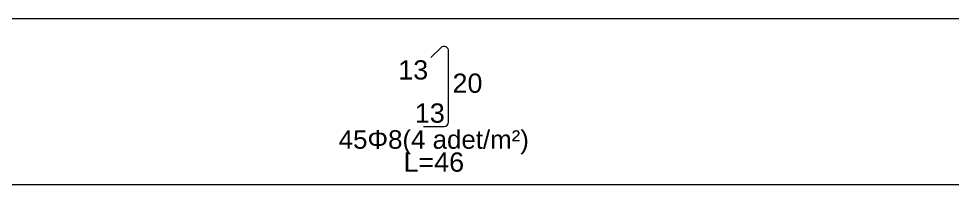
# Model space of a CAD drawing. Header units: millimetres. Extents: x 2232 to 85269, y -3593 to 5869.
# Drawn here: x 72071.8 to 72434.9, y -1276 to -1211.5 of the extents above; entities that cross this region are included whole.
import ezdxf

# ---------------------------------------------------------------- set-up
doc = ezdxf.new("R2010")
doc.units = ezdxf.units.MM
for name, color, linetype in [('Donatı Topl. Uzun. Yazısı', 7, 'Continuous'), ('Donatı Uz. Yazısı', 7, 'Continuous'), ('Donatı Yazısı', 7, 'Continuous'), ('Donatı Çizgisi', 7, 'Continuous'), ('Standart', 7, 'Continuous')]:
    doc.layers.add(name, color=color, linetype=linetype)
doc.styles.add('arial_1_18', font='arial.ttf', dxfattribs={"height": 0.2})

# ---------------------------------------------------------------- blocks, each defined once
blk = doc.blocks.new('IDE824Entity7263')
at = {"layer": 'Donatı Çizgisi', "color": 1, "linetype": 'Continuous', "lineweight": 5}
for points in [[(21591.53, 310.7), (22393.13, 310.7)], [(22202.73, 300.6), (22205.28, 303.15)], [(22207.33, 283.9), (22207.33, 302.3)], [(22200.83, 282.7), (22206.13, 282.7)], [(21591.53, 267.7), (22393.13, 267.7)]]:
    blk.add_lwpolyline(points, dxfattribs=at)
for centre, start, end in [((22206.13, 302.3), 0, 135), ((22206.13, 283.9), 270, 0)]:
    blk.add_arc(centre, 1.2, start, end, dxfattribs=at)
at = {"layer": 'Donatı Topl. Uzun. Yazısı', "color": 5, "linetype": 'Continuous', "lineweight": 5, "style": 'arial_1_18'}
blk.add_text('L=46', height=5, rotation=360, dxfattribs=at).set_placement((22195.61, 270.98))
at = {"layer": 'Donatı Uz. Yazısı', "color": 5, "linetype": 'Continuous', "lineweight": 5, "style": 'arial_1_18'}
for s, p in [('13', (22194.26, 294.9)), ('20', (22208.33, 291.45)), ('13', (22198.56, 283.7))]:
    blk.add_text(s, height=5, rotation=360, dxfattribs=at).set_placement(p)
at = {"layer": 'Donatı Yazısı', "color": 5, "linetype": 'Continuous', "lineweight": 5, "style": 'arial_1_18'}
blk.add_text('45Φ8(4 adet/m²)', height=4.8, rotation=360, dxfattribs=at).set_placement((22178.82, 276.94))

msp = doc.modelspace()

# ---------------------------------------------------------------- block references
at = {"layer": 'Standart', "xscale": 1.5, "yscale": 1.5, "zscale": 1.5}
msp.add_blockref('IDE824Entity7263', (38928.03, -1677.57), dxfattribs=at)

doc.saveas('drawing.dxf')
